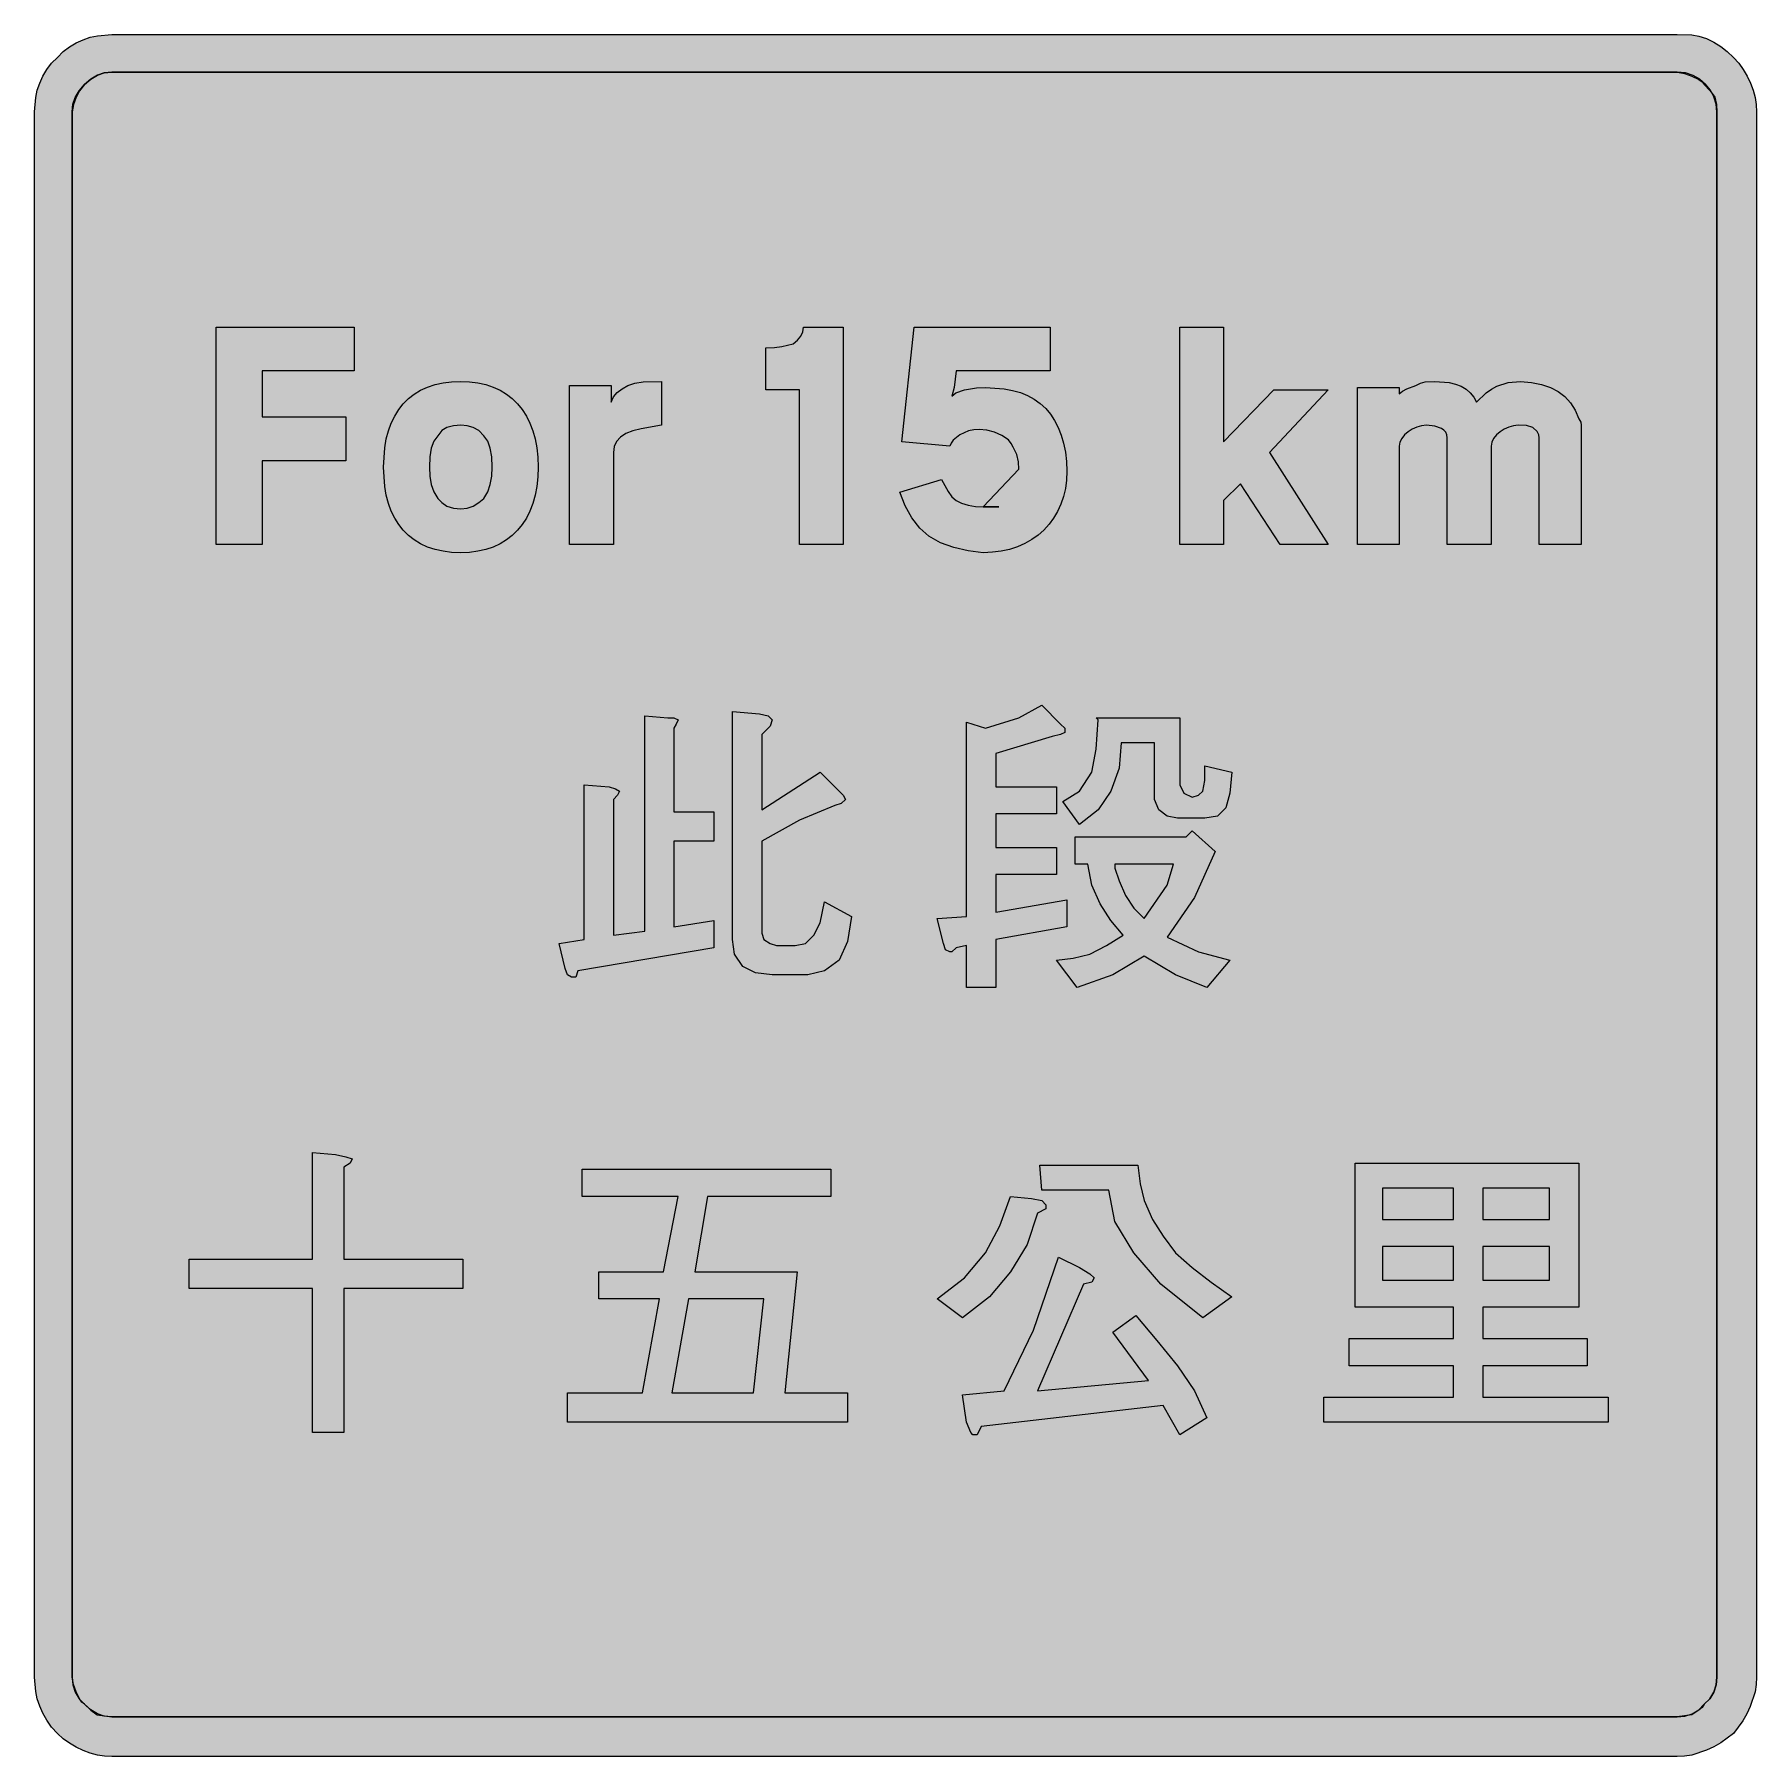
# Model space of a CAD drawing. Header units: metres. Extents: x 161 to 408, y 13 to 261.
import ezdxf

# ---------------------------------------------------------------- set-up
doc = ezdxf.new("R2010")
doc.units = ezdxf.units.M
for name, color, linetype, true_color in [('FILL_BLACK_000000', 7, 'Continuous', 0x000000), ('FILL_WHITE_FFFFFF', 7, 'Continuous', 0xffffff), ('STROKE_BLACK_000000', 7, 'Continuous', 0x000000)]:
    doc.layers.add(name, color=color, linetype=linetype, true_color=true_color)

msp = doc.modelspace()

# ---------------------------------------------------------------- hatches: boundary and pattern name
at = {"layer": 'FILL_BLACK_000000', "true_color": 0x000000}
h = msp.add_hatch(color=7, dxfattribs=at)
h.dxf.hatch_style = 1
h.paths.add_polyline_path([(399.45, 260.39), (400.53, 260.04), (401.6, 259.53), (402.59, 258.91), (403.53, 258.18), (404.43, 257.34), (405.17, 256.51), (405.83, 255.61), (406.4, 254.66), (406.87, 253.66), (407.24, 252.64), (407.51, 251.6), (407.67, 250.56), (407.73, 249.54), (407.73, 24.84), (407.67, 23.76), (407.51, 22.74), (406.83, 20.64), (406.33, 19.57), (405.74, 18.58), (404.43, 16.74), (402.59, 15.43), (401.6, 14.84), (400.53, 14.34), (398.43, 13.66), (397.41, 13.5), (396.33, 13.44), (171.63, 13.44), (170.61, 13.5), (169.57, 13.66), (168.53, 13.93), (167.51, 14.3), (166.51, 14.77), (165.56, 15.34), (164.66, 16), (163.83, 16.74), (163, 17.67), (162.3, 18.64), (161.73, 19.65), (161.28, 20.68), (160.94, 21.72), (160.71, 22.77), (160.53, 24.84), (160.53, 249.54), (160.71, 251.6), (160.94, 252.64), (161.28, 253.66), (161.73, 254.66), (162.3, 255.61), (163, 256.51), (163.83, 257.34), (164.66, 258.17), (165.56, 258.87), (166.51, 259.44), (167.51, 259.89), (168.53, 260.23), (169.57, 260.46), (171.63, 260.64), (396.33, 260.64), (398.43, 260.56), (399.45, 260.39)])
h.paths.add_polyline_path([(170.56, 255.13), (169.57, 254.79), (168.63, 254.23), (167.73, 253.44), (167.02, 252.54), (166.53, 251.64), (166.12, 250.59), (165.93, 249.54), (165.93, 24.84), (166.04, 23.72), (166.38, 22.66), (166.94, 21.72), (167.73, 20.94), (168.63, 20.08), (169.53, 19.44), (171.63, 19.14), (396.33, 19.14), (397.45, 19.25), (398.51, 19.59), (399.45, 20.15), (400.23, 20.94), (401.02, 21.72), (401.58, 22.66), (401.92, 23.72), (402.03, 24.84), (402.03, 249.54), (401.92, 250.65), (401.6, 251.7), (401.1, 252.66), (400.42, 253.51), (399.58, 254.23), (398.61, 254.77), (397.52, 255.12), (396.33, 255.24), (171.63, 255.24), (170.56, 255.13)], flags=16)
h = msp.add_hatch(color=7, dxfattribs=at)
h.dxf.hatch_style = 1
h.paths.add_polyline_path([(193.23, 187.44), (186.63, 187.44), (186.63, 218.64), (206.43, 218.64), (206.43, 212.34), (193.23, 212.34), (193.23, 205.74), (205.23, 205.74), (205.23, 199.44), (193.23, 199.44), (193.23, 187.44)])
h = msp.add_hatch(color=7, dxfattribs=at)
h.dxf.hatch_style = 1
h.paths.add_polyline_path([(276.63, 187.44), (270.33, 187.44), (270.33, 209.64), (265.53, 209.64), (265.53, 215.64), (266.77, 215.69), (267.82, 215.83), (269.43, 216.24), (270.04, 216.74), (270.52, 217.33), (270.82, 217.97), (270.93, 218.64), (276.63, 218.64), (276.63, 187.44)])
h = msp.add_hatch(color=7, dxfattribs=at)
h.dxf.hatch_style = 1
h.paths.add_polyline_path([(301.83, 198.24), (301.79, 199.29), (301.53, 200.34), (301.04, 201.39), (300.73, 201.94), (300.33, 202.44), (299.38, 203.05), (298.34, 203.53), (297.25, 203.83), (296.13, 203.94), (295.36, 203.89), (294.63, 203.73), (293.36, 203.19), (292.42, 202.42), (292.11, 201.99), (291.93, 201.54), (285.03, 202.14), (286.83, 218.64), (306.33, 218.64), (306.33, 212.34), (292.83, 212.34), (292.53, 209.94), (292.23, 208.74), (292.79, 209.19), (294.03, 209.64), (295.76, 209.9), (297.03, 209.94), (299.74, 209.77), (300.94, 209.54), (302.06, 209.23), (303.08, 208.81), (304.03, 208.29), (304.91, 207.67), (305.73, 206.94), (306.38, 206.11), (306.96, 205.2), (307.47, 204.2), (307.91, 203.11), (308.26, 201.95), (308.51, 200.7), (308.67, 199.36), (308.73, 197.94), (308.67, 196.67), (308.51, 195.46), (308.24, 194.3), (307.87, 193.2), (307.4, 192.17), (306.83, 191.21), (306.17, 190.32), (305.43, 189.5), (304.6, 188.77), (303.69, 188.12), (302.7, 187.56), (301.64, 187.1), (300.51, 186.73), (299.31, 186.46), (298.05, 186.3), (296.73, 186.24), (294.54, 186.53), (292.49, 186.99), (290.61, 187.67), (288.93, 188.64), (287.64, 189.75), (286.49, 191.23), (285.51, 192.99), (284.73, 194.94), (290.73, 196.74), (291.67, 195.01), (292.21, 194.29), (292.83, 193.74), (293.61, 193.35), (294.56, 193.06), (295.61, 192.9), (296.73, 192.84), (301.83, 198.24)])
h = msp.add_hatch(color=7, dxfattribs=at)
h.dxf.hatch_style = 1
h.paths.add_polyline_path([(324.93, 218.64), (331.23, 218.64), (331.23, 202.14), (338.43, 209.64), (346.23, 209.64), (337.83, 200.64), (346.23, 187.44), (339.33, 187.44), (333.63, 196.14), (331.23, 193.74), (331.23, 187.44), (324.93, 187.44), (324.93, 218.64)])
h = msp.add_hatch(color=7, dxfattribs=at)
h.dxf.hatch_style = 1
h.paths.add_polyline_path([(232.64, 195.77), (232.4, 194.51), (232.07, 193.33), (231.65, 192.23), (231.14, 191.22), (230.54, 190.3), (229.87, 189.46), (229.11, 188.72), (228.27, 188.08), (227.36, 187.52), (226.38, 187.06), (225.32, 186.71), (224.19, 186.45), (222.99, 186.29), (221.73, 186.24), (220.42, 186.29), (219.19, 186.45), (218.03, 186.71), (216.96, 187.06), (215.97, 187.52), (215.05, 188.08), (214.23, 188.72), (213.48, 189.46), (212.82, 190.3), (212.24, 191.22), (211.75, 192.23), (211.35, 193.33), (211.04, 194.51), (210.81, 195.77), (210.63, 198.54), (210.81, 201.31), (211.04, 202.57), (211.35, 203.75), (211.75, 204.85), (212.24, 205.86), (212.82, 206.78), (213.48, 207.61), (214.23, 208.36), (215.05, 209), (215.97, 209.56), (216.96, 210.01), (218.03, 210.37), (219.19, 210.63), (220.42, 210.79), (221.73, 210.84), (222.99, 210.79), (224.19, 210.63), (225.32, 210.37), (226.38, 210.01), (227.36, 209.56), (228.27, 209), (229.11, 208.36), (229.87, 207.61), (230.54, 206.78), (231.14, 205.86), (231.65, 204.85), (232.07, 203.75), (232.4, 202.57), (232.64, 201.31), (232.78, 199.96), (232.83, 198.54), (232.78, 197.12), (232.64, 195.77)])
h.paths.add_polyline_path([(225.97, 201.24), (225.6, 202.25), (225.03, 203.04), (224.3, 203.78), (223.49, 204.24), (222.63, 204.47), (221.73, 204.54), (220.67, 204.47), (219.74, 204.24), (218.99, 203.78), (218.43, 203.04), (217.86, 202.25), (217.49, 201.24), (217.29, 200), (217.23, 198.54), (217.29, 197.25), (217.49, 196.06), (217.86, 195), (218.43, 194.04), (218.99, 193.43), (219.74, 192.95), (220.67, 192.65), (221.73, 192.54), (222.63, 192.65), (223.49, 192.95), (224.3, 193.43), (225.03, 194.04), (225.6, 195), (225.97, 196.06), (226.17, 197.25), (226.23, 198.54), (226.17, 200), (225.97, 201.24)], flags=16)
h = msp.add_hatch(color=7, dxfattribs=at)
h.dxf.hatch_style = 1
h.paths.add_polyline_path([(237.33, 210.24), (243.33, 210.24), (243.33, 207.84), (243.66, 208.64), (244.19, 209.26), (244.89, 209.78), (245.73, 210.24), (246.73, 210.59), (247.91, 210.76), (250.53, 210.84), (250.53, 204.54), (247.64, 204.05), (246.44, 203.74), (245.43, 203.34), (244.64, 202.83), (244.08, 202.21), (243.74, 201.48), (243.63, 200.64), (243.63, 187.44), (237.33, 187.44), (237.33, 210.24)])
h = msp.add_hatch(color=7, dxfattribs=at)
h.dxf.hatch_style = 1
h.paths.add_polyline_path([(372.85, 204.47), (372.16, 204.28), (371.51, 203.99), (370.91, 203.6), (370.39, 203.15), (369.99, 202.64), (369.72, 202.1), (369.63, 201.54), (369.63, 187.44), (363.33, 187.44), (363.33, 202.74), (363.27, 203.16), (363.11, 203.53), (362.86, 203.84), (362.51, 204.09), (361.56, 204.43), (360.33, 204.54), (359.65, 204.47), (358.96, 204.28), (358.3, 203.99), (357.71, 203.6), (357.19, 203.15), (356.79, 202.64), (356.52, 202.1), (356.43, 201.54), (356.43, 187.44), (350.43, 187.44), (350.43, 209.94), (356.43, 209.94), (356.43, 209.04), (356.93, 209.44), (357.52, 209.75), (358.83, 210.24), (359.51, 210.59), (360.18, 210.76), (361.53, 210.84), (363.61, 210.67), (364.51, 210.44), (365.32, 210.13), (366.03, 209.71), (366.63, 209.19), (367.14, 208.57), (367.53, 207.84), (368.94, 209.19), (369.68, 209.71), (370.46, 210.13), (372.09, 210.67), (373.83, 210.84), (375.43, 210.67), (376.87, 210.38), (378.15, 209.95), (379.27, 209.38), (380.23, 208.65), (381.04, 207.76), (381.71, 206.69), (382.23, 205.44), (382.49, 204.99), (382.53, 204.54), (382.53, 203.94), (382.53, 203.64), (382.53, 187.44), (376.53, 187.44), (376.53, 202.74), (376.49, 203.19), (376.23, 203.64), (375.63, 204.24), (374.69, 204.5), (373.53, 204.54), (372.85, 204.47)])
h = msp.add_hatch(color=7, dxfattribs=at)
h.dxf.hatch_style = 1
h.paths.add_polyline_path([(264.63, 163.14), (265.83, 162.84), (266.43, 162.24), (266.13, 161.34), (264.93, 160.14), (264.93, 149.34), (273.33, 154.74), (276.03, 152.04), (276.63, 151.44), (276.93, 150.84), (276.33, 150.24), (275.43, 149.94), (270.33, 147.84), (264.93, 144.84), (264.93, 133.14), (264.93, 131.64), (265.23, 130.74), (266.13, 130.14), (267.03, 129.84), (269.73, 129.84), (271.23, 130.14), (272.43, 131.34), (273.33, 133.14), (273.93, 136.14), (277.83, 134.04), (277.23, 130.44), (276.03, 127.74), (273.93, 126.24), (271.53, 125.64), (266.43, 125.64), (264.03, 125.94), (262.23, 126.84), (261.03, 128.64), (260.73, 130.74), (260.73, 163.44), (264.63, 163.14)])
h = msp.add_hatch(color=7, dxfattribs=at)
h.dxf.hatch_style = 1
h.paths.add_polyline_path([(297.03, 161.04), (301.83, 162.54), (305.13, 164.34), (307.83, 161.64), (308.43, 161.04), (308.43, 160.44), (307.83, 160.14), (306.63, 159.84), (298.53, 157.44), (298.53, 152.64), (307.23, 152.64), (307.23, 148.74), (298.53, 148.74), (298.53, 143.94), (307.23, 143.94), (307.23, 140.04), (298.53, 140.04), (298.53, 134.64), (308.73, 136.44), (308.73, 132.54), (298.53, 130.74), (298.53, 123.84), (294.33, 123.84), (294.33, 129.84), (292.83, 129.54), (292.23, 128.94), (291.93, 128.94), (291.33, 129.24), (291.03, 130.14), (290.13, 133.74), (294.33, 134.04), (294.33, 161.94), (297.03, 161.04)])
h = msp.add_hatch(color=7, dxfattribs=at)
h.dxf.hatch_style = 1
h.paths.add_polyline_path([(239.43, 130.74), (239.43, 152.94), (243.03, 152.64), (243.93, 152.34), (244.53, 152.04), (244.23, 151.44), (243.63, 150.84), (243.63, 131.34), (248.13, 131.94), (248.13, 162.84), (251.43, 162.54), (252.33, 162.54), (252.93, 162.24), (252.63, 161.64), (252.33, 161.04), (252.33, 149.04), (258.03, 149.04), (258.03, 144.84), (252.33, 144.84), (252.33, 132.54), (258.03, 133.44), (258.03, 129.54), (238.53, 126.24), (238.23, 125.34), (237.63, 125.34), (237.03, 125.64), (236.73, 126.54), (235.83, 130.14), (239.43, 130.74)])
h = msp.add_hatch(color=7, dxfattribs=at)
h.dxf.hatch_style = 1
h.paths.add_polyline_path([(324.93, 162.54), (324.93, 152.94), (325.53, 151.74), (326.73, 151.14), (327.63, 151.44), (328.23, 152.04), (328.53, 153.54), (328.53, 155.64), (332.43, 154.74), (332.13, 151.74), (331.53, 149.64), (330.33, 148.44), (328.53, 148.14), (324.63, 148.14), (323.13, 148.44), (321.93, 149.34), (321.33, 150.84), (321.33, 152.94), (321.33, 158.94), (316.53, 158.94), (316.23, 155.34), (315.03, 152.04), (313.23, 149.34), (310.53, 147.24), (308.13, 150.54), (310.53, 152.04), (312.33, 154.74), (312.93, 158.04), (313.23, 162.24), (312.93, 162.54), (324.93, 162.54)])
h = msp.add_hatch(color=7, dxfattribs=at)
h.dxf.hatch_style = 1
h.paths.add_polyline_path([(326.73, 146.34), (330.03, 143.34), (327.03, 136.74), (323.13, 131.04), (327.63, 128.94), (332.13, 127.74), (328.83, 123.84), (324.33, 125.64), (319.83, 128.34), (315.33, 125.64), (310.23, 123.84), (307.23, 127.74), (309.63, 128.04), (312.03, 128.64), (314.43, 129.84), (316.83, 131.34), (315.03, 133.44), (313.53, 135.84), (312.33, 138.54), (311.73, 141.54), (309.93, 141.54), (309.93, 145.44), (325.83, 145.44), (326.73, 146.34)])
h.paths.add_polyline_path([(317.13, 137.04), (318.33, 135.24), (319.83, 133.74), (323.13, 138.54), (324.03, 141.54), (315.63, 141.54), (315.63, 140.94), (316.23, 139.14), (317.13, 137.04)], flags=16)
h = msp.add_hatch(color=7, dxfattribs=at)
h.dxf.hatch_style = 1
h.paths.add_polyline_path([(205.23, 99.54), (206.13, 99.24), (205.83, 98.64), (204.93, 98.04), (204.93, 84.84), (222.03, 84.84), (222.03, 80.64), (204.93, 80.64), (204.93, 59.94), (200.43, 59.94), (200.43, 80.64), (182.73, 80.64), (182.73, 84.84), (200.43, 84.84), (200.43, 100.14), (203.73, 99.84), (205.23, 99.54)])
h = msp.add_hatch(color=7, dxfattribs=at)
h.dxf.hatch_style = 1
h.paths.add_polyline_path([(274.83, 93.84), (257.13, 93.84), (255.33, 83.04), (270.03, 83.04), (268.23, 65.64), (277.23, 65.64), (277.23, 61.44), (237.03, 61.44), (237.03, 65.64), (247.83, 65.64), (250.23, 79.14), (241.53, 79.14), (241.53, 83.04), (250.83, 83.04), (252.93, 93.84), (239.13, 93.84), (239.13, 97.74), (274.83, 97.74), (274.83, 93.84)])
h.paths.add_polyline_path([(265.23, 79.14), (254.43, 79.14), (252.03, 65.64), (263.73, 65.64), (265.23, 79.14)], flags=16)
h = msp.add_hatch(color=7, dxfattribs=at)
h.dxf.hatch_style = 1
h.paths.add_polyline_path([(318.93, 98.34), (319.23, 95.64), (319.83, 93.24), (321.03, 90.54), (322.53, 88.14), (324.33, 85.74), (326.73, 83.64), (329.43, 81.54), (332.43, 79.44), (328.23, 76.44), (322.23, 81.24), (318.33, 85.74), (315.63, 90.24), (314.73, 94.74), (305.13, 94.74), (304.83, 98.34), (318.93, 98.34)])
h = msp.add_hatch(color=7, dxfattribs=at)
h.dxf.hatch_style = 1
h.paths.add_polyline_path([(383.43, 73.44), (383.43, 69.54), (368.43, 69.54), (368.43, 65.04), (386.43, 65.04), (386.43, 61.44), (345.63, 61.44), (345.63, 65.04), (364.23, 65.04), (364.23, 69.54), (349.23, 69.54), (349.23, 73.44), (364.23, 73.44), (364.23, 77.94), (350.13, 77.94), (350.13, 98.64), (382.23, 98.64), (382.23, 77.94), (368.43, 77.94), (368.43, 73.44), (383.43, 73.44)])
h.paths.add_polyline_path([(378.03, 90.54), (378.03, 95.04), (368.43, 95.04), (368.43, 90.54), (378.03, 90.54)], flags=16)
h.paths.add_polyline_path([(354.03, 90.54), (364.23, 90.54), (364.23, 95.04), (354.03, 95.04), (354.03, 90.54)], flags=16)
h.paths.add_polyline_path([(368.43, 86.64), (368.43, 81.84), (378.03, 81.84), (378.03, 86.64), (368.43, 86.64)], flags=16)
h.paths.add_polyline_path([(364.23, 86.64), (354.03, 86.64), (354.03, 81.84), (364.23, 81.84), (364.23, 86.64)], flags=16)
h = msp.add_hatch(color=7, dxfattribs=at)
h.dxf.hatch_style = 1
h.paths.add_polyline_path([(305.13, 93.24), (305.73, 92.64), (305.73, 92.04), (304.53, 91.44), (303.03, 86.94), (300.63, 83.04), (297.63, 79.44), (293.73, 76.44), (290.13, 79.14), (294.03, 82.14), (297.03, 85.74), (299.13, 89.64), (300.63, 93.84), (303.63, 93.54), (305.13, 93.24)])
h = msp.add_hatch(color=7, dxfattribs=at)
h.dxf.hatch_style = 1
h.paths.add_polyline_path([(312.03, 82.74), (312.63, 82.14), (312.33, 81.54), (311.13, 81.24), (304.53, 65.94), (320.43, 67.44), (315.33, 74.34), (318.63, 76.74), (321.63, 73.14), (324.63, 69.54), (327.03, 65.94), (328.83, 62.04), (324.93, 59.64), (322.53, 63.84), (296.43, 60.84), (295.83, 59.64), (295.23, 59.64), (294.93, 59.94), (294.33, 61.44), (293.73, 65.34), (299.73, 65.94), (303.93, 74.64), (307.53, 85.14), (310.53, 83.64), (312.03, 82.74)])
at = {"layer": 'FILL_WHITE_FFFFFF', "true_color": 0xffffff}
h = msp.add_hatch(color=7, dxfattribs=at)
h.dxf.hatch_style = 1
h.paths.add_polyline_path([(396.33, 255.24), (397.38, 255.05), (398.43, 254.64), (399.44, 254.15), (399.91, 253.84), (400.23, 253.44), (401.09, 252.54), (401.73, 251.64), (401.99, 250.59), (402.03, 249.54), (402.03, 24.84), (401.92, 23.72), (401.58, 22.66), (401.02, 21.72), (400.23, 20.94), (399.91, 20.49), (399.44, 20.08), (398.43, 19.44), (396.33, 19.14), (171.63, 19.14), (170.56, 19.25), (169.57, 19.59), (168.63, 20.15), (167.73, 20.94), (167.33, 21.26), (167.02, 21.73), (166.53, 22.74), (166.12, 23.79), (165.93, 24.84), (165.93, 249.54), (166.04, 250.61), (166.38, 251.6), (166.94, 252.54), (167.73, 253.44), (168.63, 254.23), (169.57, 254.79), (170.56, 255.13), (171.63, 255.24), (396.33, 255.24)])

# ---------------------------------------------------------------- linework, layer by layer
at = {"layer": 'FILL_BLACK_000000', "lineweight": 0, "true_color": 0x000000}
for points in [[(399.45, 260.39), (400.53, 260.04), (401.6, 259.53), (402.59, 258.91), (403.53, 258.18), (404.43, 257.34), (405.17, 256.51), (405.83, 255.61), (406.4, 254.66), (406.87, 253.66), (407.24, 252.64), (407.51, 251.6), (407.67, 250.56), (407.73, 249.54), (407.73, 24.84), (407.67, 23.76), (407.51, 22.74), (406.83, 20.64), (406.33, 19.57), (405.74, 18.58), (404.43, 16.74), (402.59, 15.43), (401.6, 14.84), (400.53, 14.34), (398.43, 13.66), (397.41, 13.5), (396.33, 13.44), (171.63, 13.44), (170.61, 13.5), (169.57, 13.66), (168.53, 13.93), (167.51, 14.3), (166.51, 14.77), (165.56, 15.34), (164.66, 16), (163.83, 16.74), (163, 17.67), (162.3, 18.64), (161.73, 19.65), (161.28, 20.68), (160.94, 21.72), (160.71, 22.77), (160.53, 24.84), (160.53, 249.54), (160.71, 251.6), (160.94, 252.64), (161.28, 253.66), (161.73, 254.66), (162.3, 255.61), (163, 256.51), (163.83, 257.34), (164.66, 258.17), (165.56, 258.87), (166.51, 259.44), (167.51, 259.89), (168.53, 260.23), (169.57, 260.46), (171.63, 260.64), (396.33, 260.64), (398.43, 260.56)], [(170.56, 255.13), (169.57, 254.79), (168.63, 254.23), (167.73, 253.44), (167.02, 252.54), (166.53, 251.64), (166.12, 250.59), (165.93, 249.54), (165.93, 24.84), (166.04, 23.72), (166.38, 22.66), (166.94, 21.72), (167.73, 20.94), (168.63, 20.08), (169.53, 19.44), (171.63, 19.14), (396.33, 19.14), (397.45, 19.25), (398.51, 19.59), (399.45, 20.15), (400.23, 20.94), (401.02, 21.72), (401.58, 22.66), (401.92, 23.72), (402.03, 24.84), (402.03, 249.54), (401.92, 250.65), (401.6, 251.7), (401.1, 252.66), (400.42, 253.51), (399.58, 254.23), (398.61, 254.77), (397.52, 255.12), (396.33, 255.24), (171.63, 255.24)], [(193.23, 187.44), (186.63, 187.44), (186.63, 218.64), (206.43, 218.64), (206.43, 212.34), (193.23, 212.34), (193.23, 205.74), (205.23, 205.74), (205.23, 199.44), (193.23, 199.44)], [(276.63, 187.44), (270.33, 187.44), (270.33, 209.64), (265.53, 209.64), (265.53, 215.64), (266.77, 215.69), (267.82, 215.83), (269.43, 216.24), (270.04, 216.74), (270.52, 217.33), (270.82, 217.97), (270.93, 218.64), (276.63, 218.64)], [(301.83, 198.24), (301.79, 199.29), (301.53, 200.34), (301.04, 201.39), (300.73, 201.94), (300.33, 202.44), (299.38, 203.05), (298.34, 203.53), (297.25, 203.83), (296.13, 203.94), (295.36, 203.89), (294.63, 203.73), (293.36, 203.19), (292.42, 202.42), (292.11, 201.99), (291.93, 201.54), (285.03, 202.14), (286.83, 218.64), (306.33, 218.64), (306.33, 212.34), (292.83, 212.34), (292.53, 209.94), (292.23, 208.74), (292.79, 209.19), (294.03, 209.64), (295.76, 209.9), (297.03, 209.94), (299.74, 209.77), (300.94, 209.54), (302.06, 209.23), (303.08, 208.81), (304.03, 208.29), (304.91, 207.67), (305.73, 206.94), (306.38, 206.11), (306.96, 205.2), (307.47, 204.2), (307.91, 203.11), (308.26, 201.95), (308.51, 200.7), (308.67, 199.36), (308.73, 197.94), (308.67, 196.67), (308.51, 195.46), (308.24, 194.3), (307.87, 193.2), (307.4, 192.17), (306.83, 191.21), (306.17, 190.32), (305.43, 189.5), (304.6, 188.77), (303.69, 188.12), (302.7, 187.56), (301.64, 187.1), (300.51, 186.73), (299.31, 186.46), (298.05, 186.3), (296.73, 186.24), (294.54, 186.53), (292.49, 186.99), (290.61, 187.67), (288.93, 188.64), (287.64, 189.75), (286.49, 191.23), (285.51, 192.99), (284.73, 194.94), (290.73, 196.74), (291.67, 195.01), (292.21, 194.29), (292.83, 193.74), (293.61, 193.35), (294.56, 193.06), (295.61, 192.9), (296.73, 192.84)], [(324.93, 218.64), (331.23, 218.64), (331.23, 202.14), (338.43, 209.64), (346.23, 209.64), (337.83, 200.64), (346.23, 187.44), (339.33, 187.44), (333.63, 196.14), (331.23, 193.74), (331.23, 187.44), (324.93, 187.44)], [(232.64, 195.77), (232.4, 194.51), (232.07, 193.33), (231.65, 192.23), (231.14, 191.22), (230.54, 190.3), (229.87, 189.46), (229.11, 188.72), (228.27, 188.08), (227.36, 187.52), (226.38, 187.06), (225.32, 186.71), (224.19, 186.45), (222.99, 186.29), (221.73, 186.24), (220.42, 186.29), (219.19, 186.45), (218.03, 186.71), (216.96, 187.06), (215.97, 187.52), (215.05, 188.08), (214.23, 188.72), (213.48, 189.46), (212.82, 190.3), (212.24, 191.22), (211.75, 192.23), (211.35, 193.33), (211.04, 194.51), (210.81, 195.77), (210.63, 198.54), (210.81, 201.31), (211.04, 202.57), (211.35, 203.75), (211.75, 204.85), (212.24, 205.86), (212.82, 206.78), (213.48, 207.61), (214.23, 208.36), (215.05, 209), (215.97, 209.56), (216.96, 210.01), (218.03, 210.37), (219.19, 210.63), (220.42, 210.79), (221.73, 210.84), (222.99, 210.79), (224.19, 210.63), (225.32, 210.37), (226.38, 210.01), (227.36, 209.56), (228.27, 209), (229.11, 208.36), (229.87, 207.61), (230.54, 206.78), (231.14, 205.86), (231.65, 204.85), (232.07, 203.75), (232.4, 202.57), (232.64, 201.31), (232.78, 199.96), (232.83, 198.54), (232.78, 197.12)], [(237.33, 210.24), (243.33, 210.24), (243.33, 207.84), (243.66, 208.64), (244.19, 209.26), (244.89, 209.78), (245.73, 210.24), (246.73, 210.59), (247.91, 210.76), (250.53, 210.84), (250.53, 204.54), (247.64, 204.05), (246.44, 203.74), (245.43, 203.34), (244.64, 202.83), (244.08, 202.21), (243.74, 201.48), (243.63, 200.64), (243.63, 187.44), (237.33, 187.44)], [(372.85, 204.47), (372.16, 204.28), (371.51, 203.99), (370.91, 203.6), (370.39, 203.15), (369.99, 202.64), (369.72, 202.1), (369.63, 201.54), (369.63, 187.44), (363.33, 187.44), (363.33, 202.74), (363.27, 203.16), (363.11, 203.53), (362.86, 203.84), (362.51, 204.09), (361.56, 204.43), (360.33, 204.54), (359.65, 204.47), (358.96, 204.28), (358.3, 203.99), (357.71, 203.6), (357.19, 203.15), (356.79, 202.64), (356.52, 202.1), (356.43, 201.54), (356.43, 187.44), (350.43, 187.44), (350.43, 209.94), (356.43, 209.94), (356.43, 209.04), (356.93, 209.44), (357.52, 209.75), (358.83, 210.24), (359.51, 210.59), (360.18, 210.76), (361.53, 210.84), (363.61, 210.67), (364.51, 210.44), (365.32, 210.13), (366.03, 209.71), (366.63, 209.19), (367.14, 208.57), (367.53, 207.84), (368.94, 209.19), (369.68, 209.71), (370.46, 210.13), (372.09, 210.67), (373.83, 210.84), (375.43, 210.67), (376.87, 210.38), (378.15, 209.95), (379.27, 209.38), (380.23, 208.65), (381.04, 207.76), (381.71, 206.69), (382.23, 205.44), (382.49, 204.99), (382.53, 204.54), (382.53, 203.94), (382.53, 203.64), (382.53, 187.44), (376.53, 187.44), (376.53, 202.74), (376.49, 203.19), (376.23, 203.64), (375.63, 204.24), (374.69, 204.5), (373.53, 204.54)], [(225.97, 201.24), (225.6, 202.25), (225.03, 203.04), (224.3, 203.78), (223.49, 204.24), (222.63, 204.47), (221.73, 204.54), (220.67, 204.47), (219.74, 204.24), (218.99, 203.78), (218.43, 203.04), (217.86, 202.25), (217.49, 201.24), (217.29, 200), (217.23, 198.54), (217.29, 197.25), (217.49, 196.06), (217.86, 195), (218.43, 194.04), (218.99, 193.43), (219.74, 192.95), (220.67, 192.65), (221.73, 192.54), (222.63, 192.65), (223.49, 192.95), (224.3, 193.43), (225.03, 194.04), (225.6, 195), (225.97, 196.06), (226.17, 197.25), (226.23, 198.54), (226.17, 200)], [(264.63, 163.14), (265.83, 162.84), (266.43, 162.24), (266.13, 161.34), (264.93, 160.14), (264.93, 149.34), (273.33, 154.74), (276.03, 152.04), (276.63, 151.44), (276.93, 150.84), (276.33, 150.24), (275.43, 149.94), (270.33, 147.84), (264.93, 144.84), (264.93, 133.14), (264.93, 131.64), (265.23, 130.74), (266.13, 130.14), (267.03, 129.84), (269.73, 129.84), (271.23, 130.14), (272.43, 131.34), (273.33, 133.14), (273.93, 136.14), (277.83, 134.04), (277.23, 130.44), (276.03, 127.74), (273.93, 126.24), (271.53, 125.64), (266.43, 125.64), (264.03, 125.94), (262.23, 126.84), (261.03, 128.64), (260.73, 130.74), (260.73, 163.44)], [(297.03, 161.04), (301.83, 162.54), (305.13, 164.34), (307.83, 161.64), (308.43, 161.04), (308.43, 160.44), (307.83, 160.14), (306.63, 159.84), (298.53, 157.44), (298.53, 152.64), (307.23, 152.64), (307.23, 148.74), (298.53, 148.74), (298.53, 143.94), (307.23, 143.94), (307.23, 140.04), (298.53, 140.04), (298.53, 134.64), (308.73, 136.44), (308.73, 132.54), (298.53, 130.74), (298.53, 123.84), (294.33, 123.84), (294.33, 129.84), (292.83, 129.54), (292.23, 128.94), (291.93, 128.94), (291.33, 129.24), (291.03, 130.14), (290.13, 133.74), (294.33, 134.04), (294.33, 161.94)], [(239.43, 130.74), (239.43, 152.94), (243.03, 152.64), (243.93, 152.34), (244.53, 152.04), (244.23, 151.44), (243.63, 150.84), (243.63, 131.34), (248.13, 131.94), (248.13, 162.84), (251.43, 162.54), (252.33, 162.54), (252.93, 162.24), (252.63, 161.64), (252.33, 161.04), (252.33, 149.04), (258.03, 149.04), (258.03, 144.84), (252.33, 144.84), (252.33, 132.54), (258.03, 133.44), (258.03, 129.54), (238.53, 126.24), (238.23, 125.34), (237.63, 125.34), (237.03, 125.64), (236.73, 126.54), (235.83, 130.14)], [(324.93, 162.54), (324.93, 152.94), (325.53, 151.74), (326.73, 151.14), (327.63, 151.44), (328.23, 152.04), (328.53, 153.54), (328.53, 155.64), (332.43, 154.74), (332.13, 151.74), (331.53, 149.64), (330.33, 148.44), (328.53, 148.14), (324.63, 148.14), (323.13, 148.44), (321.93, 149.34), (321.33, 150.84), (321.33, 152.94), (321.33, 158.94), (316.53, 158.94), (316.23, 155.34), (315.03, 152.04), (313.23, 149.34), (310.53, 147.24), (308.13, 150.54), (310.53, 152.04), (312.33, 154.74), (312.93, 158.04), (313.23, 162.24), (312.93, 162.54)], [(326.73, 146.34), (330.03, 143.34), (327.03, 136.74), (323.13, 131.04), (327.63, 128.94), (332.13, 127.74), (328.83, 123.84), (324.33, 125.64), (319.83, 128.34), (315.33, 125.64), (310.23, 123.84), (307.23, 127.74), (309.63, 128.04), (312.03, 128.64), (314.43, 129.84), (316.83, 131.34), (315.03, 133.44), (313.53, 135.84), (312.33, 138.54), (311.73, 141.54), (309.93, 141.54), (309.93, 145.44), (325.83, 145.44)], [(317.13, 137.04), (318.33, 135.24), (319.83, 133.74), (323.13, 138.54), (324.03, 141.54), (315.63, 141.54), (315.63, 140.94), (316.23, 139.14)], [(205.23, 99.54), (206.13, 99.24), (205.83, 98.64), (204.93, 98.04), (204.93, 84.84), (222.03, 84.84), (222.03, 80.64), (204.93, 80.64), (204.93, 59.94), (200.43, 59.94), (200.43, 80.64), (182.73, 80.64), (182.73, 84.84), (200.43, 84.84), (200.43, 100.14), (203.73, 99.84)], [(274.83, 93.84), (257.13, 93.84), (255.33, 83.04), (270.03, 83.04), (268.23, 65.64), (277.23, 65.64), (277.23, 61.44), (237.03, 61.44), (237.03, 65.64), (247.83, 65.64), (250.23, 79.14), (241.53, 79.14), (241.53, 83.04), (250.83, 83.04), (252.93, 93.84), (239.13, 93.84), (239.13, 97.74), (274.83, 97.74)], [(318.93, 98.34), (319.23, 95.64), (319.83, 93.24), (321.03, 90.54), (322.53, 88.14), (324.33, 85.74), (326.73, 83.64), (329.43, 81.54), (332.43, 79.44), (328.23, 76.44), (322.23, 81.24), (318.33, 85.74), (315.63, 90.24), (314.73, 94.74), (305.13, 94.74), (304.83, 98.34)], [(383.43, 73.44), (383.43, 69.54), (368.43, 69.54), (368.43, 65.04), (386.43, 65.04), (386.43, 61.44), (345.63, 61.44), (345.63, 65.04), (364.23, 65.04), (364.23, 69.54), (349.23, 69.54), (349.23, 73.44), (364.23, 73.44), (364.23, 77.94), (350.13, 77.94), (350.13, 98.64), (382.23, 98.64), (382.23, 77.94), (368.43, 77.94), (368.43, 73.44)], [(354.03, 90.54), (364.23, 90.54), (364.23, 95.04), (354.03, 95.04)], [(378.03, 90.54), (378.03, 95.04), (368.43, 95.04), (368.43, 90.54)], [(305.13, 93.24), (305.73, 92.64), (305.73, 92.04), (304.53, 91.44), (303.03, 86.94), (300.63, 83.04), (297.63, 79.44), (293.73, 76.44), (290.13, 79.14), (294.03, 82.14), (297.03, 85.74), (299.13, 89.64), (300.63, 93.84), (303.63, 93.54)], [(364.23, 86.64), (354.03, 86.64), (354.03, 81.84), (364.23, 81.84)], [(368.43, 86.64), (368.43, 81.84), (378.03, 81.84), (378.03, 86.64)], [(312.03, 82.74), (312.63, 82.14), (312.33, 81.54), (311.13, 81.24), (304.53, 65.94), (320.43, 67.44), (315.33, 74.34), (318.63, 76.74), (321.63, 73.14), (324.63, 69.54), (327.03, 65.94), (328.83, 62.04), (324.93, 59.64), (322.53, 63.84), (296.43, 60.84), (295.83, 59.64), (295.23, 59.64), (294.93, 59.94), (294.33, 61.44), (293.73, 65.34), (299.73, 65.94), (303.93, 74.64), (307.53, 85.14), (310.53, 83.64)], [(265.23, 79.14), (254.43, 79.14), (252.03, 65.64), (263.73, 65.64)]]:
    msp.add_lwpolyline(points, close=True, dxfattribs=at)
at = {"layer": 'FILL_WHITE_FFFFFF', "lineweight": 0, "true_color": 0xffffff}
msp.add_lwpolyline([(396.33, 255.24), (397.38, 255.05), (398.43, 254.64), (399.44, 254.15), (399.91, 253.84), (400.23, 253.44), (401.09, 252.54), (401.73, 251.64), (401.99, 250.59), (402.03, 249.54), (402.03, 24.84), (401.92, 23.72), (401.58, 22.66), (401.02, 21.72), (400.23, 20.94), (399.91, 20.49), (399.44, 20.08), (398.43, 19.44), (396.33, 19.14), (171.63, 19.14), (170.56, 19.25), (169.57, 19.59), (168.63, 20.15), (167.73, 20.94), (167.33, 21.26), (167.02, 21.73), (166.53, 22.74), (166.12, 23.79), (165.93, 24.84), (165.93, 249.54), (166.04, 250.61), (166.38, 251.6), (166.94, 252.54), (167.73, 253.44), (168.63, 254.23), (169.57, 254.79), (170.56, 255.13), (171.63, 255.24)], close=True, dxfattribs=at)
at = {"layer": 'STROKE_BLACK_000000', "lineweight": 0, "true_color": 0x000000}
msp.add_lwpolyline([(296.73, 192.84), (298.98, 192.84), (296.73, 192.84)], dxfattribs=at)

doc.saveas('drawing.dxf')
